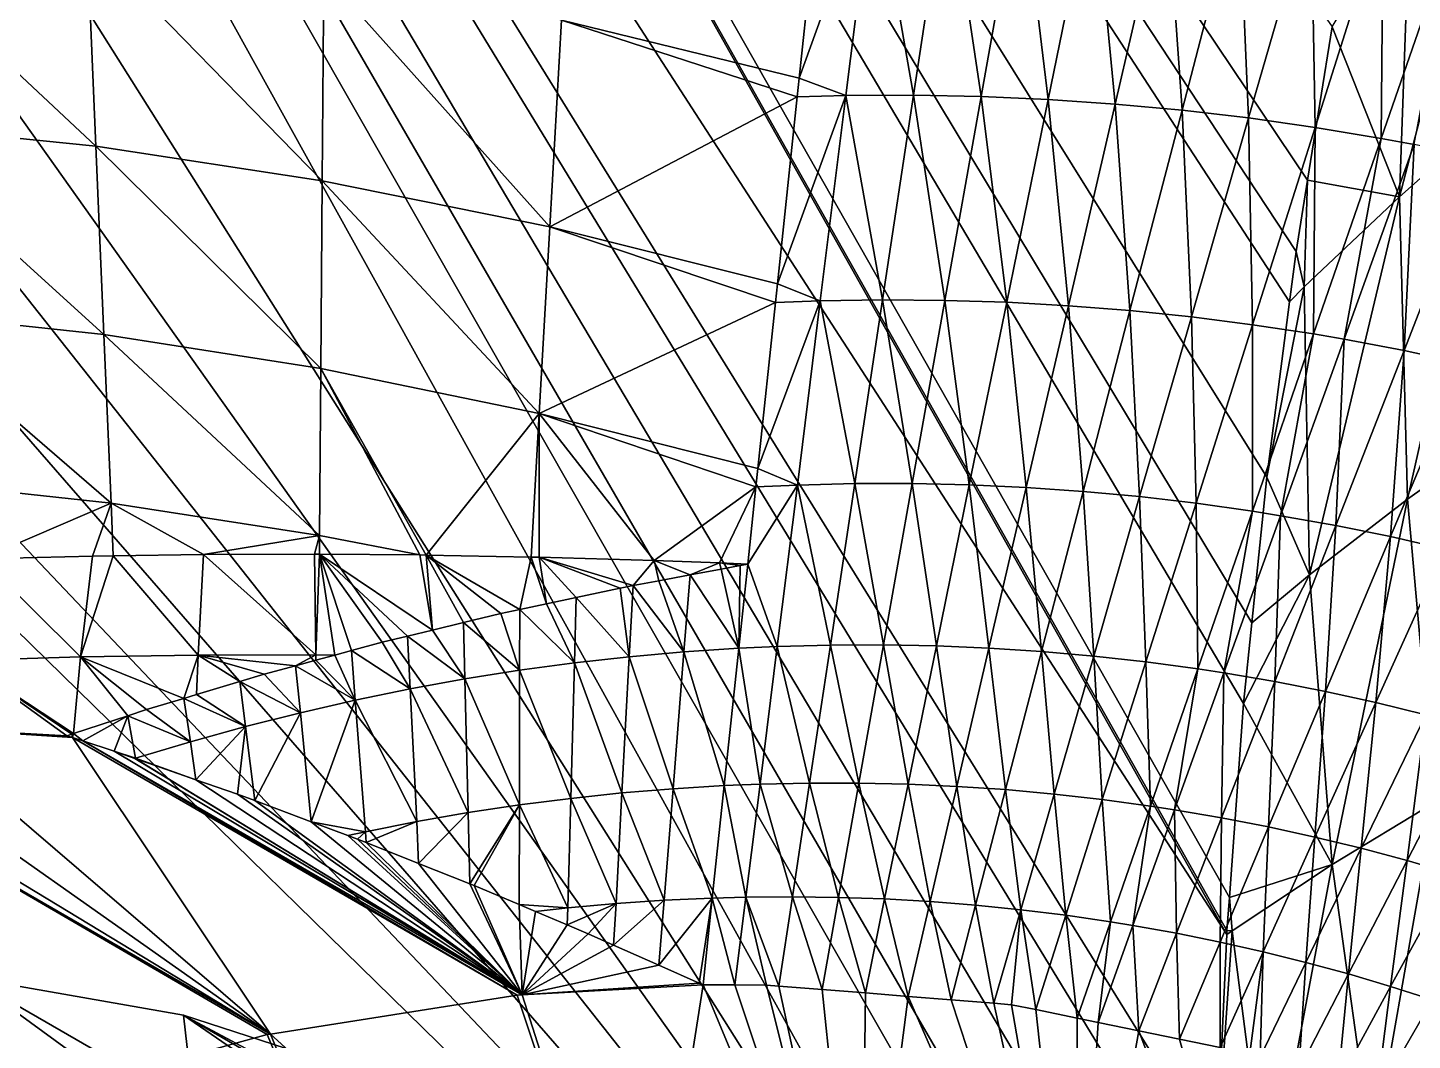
# Model space of a CAD drawing. Header units: metres. Extents: x -44.6 to 35.4, y -44.1 to 26.9.
# Drawn here: x 6.954 to 10.528, y -31.624 to -29.011 of the extents above; entities that cross this region are included whole.
import ezdxf

# ---------------------------------------------------------------- set-up
doc = ezdxf.new("R2010")
doc.units = ezdxf.units.M

msp = doc.modelspace()

# ---------------------------------------------------------------- linework, layer by layer
for points in [[(1.288379, -17.817396, 91.214554), (2.16276, -17.354435, 91.214554), (10.049368, -31.351114, 91.214554)], [(2.16276, -17.354435, 91.214554), (10.092934, -30.754549, 91.214554), (10.056108, -31.255354, 91.214554)], [(10.056108, -31.255354, 91.214554), (10.049854, -31.34041, 91.214554), (2.16276, -17.354435, 91.214554)], [(2.16276, -17.354435, 91.214554), (10.15245, -30.170649, 91.214554), (10.114154, -30.546362, 91.214554)], [(10.114154, -30.546362, 91.214554), (10.092934, -30.754549, 91.214554), (2.16276, -17.354435, 91.214554)], [(2.16276, -17.354435, 91.214554), (10.228503, -29.588749, 91.214554), (10.211589, -29.718166, 91.214554)], [(10.211589, -29.718166, 91.214554), (10.15245, -30.170649, 91.214554), (2.16276, -17.354435, 91.214554)], [(2.16276, -17.354435, 91.214554), (10.321231, -29.008917, 91.214554), (10.257986, -29.404394, 91.214554)], [(10.257986, -29.404394, 91.214554), (10.228503, -29.588749, 91.214554), (2.16276, -17.354435, 91.214554)], [(10.049854, -31.34041, 91.214554), (10.049368, -31.351114, 91.214554), (2.16276, -17.354435, 91.214554)], [(10.037395, -33.610336, 91.214554), (0.338596, -18.232346, 91.214554), (1.288379, -17.817396, 91.214554)], [(1.288379, -17.817396, 91.214554), (10.016404, -32.884335, 91.214554), (10.016409, -32.884769, 91.214554)], [(1.288379, -17.817396, 91.214554), (10.012745, -32.517967, 91.214554), (10.016404, -32.884335, 91.214554)], [(10.016409, -32.884769, 91.214554), (10.018656, -33.109734, 91.214554), (1.288379, -17.817396, 91.214554)], [(1.288379, -17.817396, 91.214554), (10.023139, -31.928211, 91.214554), (10.019559, -32.131329, 91.214554)], [(10.019559, -32.131329, 91.214554), (10.012745, -32.517967, 91.214554), (1.288379, -17.817396, 91.214554)], [(10.049368, -31.351114, 91.214554), (10.023139, -31.928211, 91.214554), (1.288379, -17.817396, 91.214554)], [(10.018656, -33.109734, 91.214554), (10.037395, -33.610336, 91.214554), (1.288379, -17.817396, 91.214554)], [(10.037395, -33.610336, 91.214554), (-0.640222, -18.573206, 91.214554), (0.338596, -18.232346, 91.214554)], [(-1.642307, -18.837969, 91.214554), (-0.640222, -18.573206, 91.214554), (10.037395, -33.610336, 91.214554)], [(10.037395, -33.610336, 91.214554), (-2.66175, -19.025072, 91.214554), (-1.642307, -18.837969, 91.214554)], [(10.037395, -33.610336, 91.214554), (-3.692543, -19.133413, 91.214554), (-2.66175, -19.025072, 91.214554)], [(-4.72861, -19.162354, 91.214554), (-3.692543, -19.133413, 91.214554), (10.037395, -33.610336, 91.214554)], [(-4.72861, -19.162354, 91.214554), (10.037395, -33.610336, 91.214554), (-17.179567, -30.617912, 91.214554)], [(10.495417, -29.447487, 92.307213), (10.523123, -28.672945, 91.921242), (10.764575, -28.415264, 92.941063)], [(10.764575, -28.415264, 92.941063), (10.742286, -29.227741, 93.314644), (10.495417, -29.447487, 92.307213)], [(8.332487, -28.991686, 98.363495), (8.945915, -29.141071, 98.474327), (9.002564, -28.606865, 97.925629)], [(9.139046, -28.605206, 97.909416), (9.002564, -28.606865, 97.925629), (8.945915, -29.141071, 98.474327)], [(8.945915, -29.141071, 98.474327), (9.066479, -29.186335, 98.504608), (9.139046, -28.605206, 97.909416)], [(9.139046, -28.605206, 97.909416), (9.066479, -29.186335, 98.504608), (9.241087, -29.185423, 98.477325)], [(9.241087, -29.185423, 98.477325), (9.328605, -28.606873, 97.886803), (9.139046, -28.605206, 97.909416)], [(9.328605, -28.606873, 97.886803), (9.241087, -29.185423, 98.477325), (9.415111, -29.188713, 98.449997)], [(9.415111, -29.188713, 98.449997), (9.517506, -28.613157, 97.864159), (9.328605, -28.606873, 97.886803)], [(9.517506, -28.613157, 97.864159), (9.415111, -29.188713, 98.449997), (9.588572, -29.196192, 98.422607)], [(9.588572, -29.196192, 98.422607), (9.705766, -28.624048, 97.841469), (9.517506, -28.613157, 97.864159)], [(9.705766, -28.624048, 97.841469), (9.588572, -29.196192, 98.422607), (9.761493, -29.207859, 98.395149)], [(9.761493, -29.207859, 98.395149), (9.8934, -28.639542, 97.818726), (9.705766, -28.624048, 97.841469)], [(9.8934, -28.639542, 97.818726), (9.761493, -29.207859, 98.395149), (9.933893, -29.223719, 98.367622)], [(9.933893, -29.223719, 98.367622), (10.080425, -28.659645, 97.795929), (9.8934, -28.639542, 97.818726)], [(10.080425, -28.659645, 97.795929), (9.933893, -29.223719, 98.367622), (10.105794, -29.243784, 98.340012)], [(10.105794, -29.243784, 98.340012), (10.266853, -28.68437, 97.773064), (10.080425, -28.659645, 97.795929)], [(10.266853, -28.68437, 97.773064), (10.105794, -29.243784, 98.340012), (10.277214, -29.268076, 98.312294)], [(10.277214, -29.268076, 98.312294), (10.452698, -28.713741, 97.75013), (10.266853, -28.68437, 97.773064)], [(10.523123, -28.672945, 91.921242), (10.495417, -29.447487, 92.307213), (10.321231, -29.008917, 91.214554)], [(6.502558, -28.728416, 98.063393), (6.551664, -29.258171, 98.625298), (7.130639, -29.316753, 98.738083)], [(7.130639, -29.316753, 98.738083), (7.108179, -28.784082, 98.158714), (6.502558, -28.728416, 98.063393)], [(10.452698, -28.713741, 97.75013), (10.277214, -29.268076, 98.312294), (10.448201, -29.296629, 98.284477)], [(10.448201, -29.296629, 98.284477), (10.638001, -28.747797, 97.727097), (10.452698, -28.713741, 97.75013)], [(10.638001, -28.747797, 97.727097), (10.448201, -29.296629, 98.284477), (10.533474, -29.312504, 98.270523)], [(7.108179, -28.784082, 98.158714), (7.130639, -29.316753, 98.738083), (7.714843, -29.405756, 98.856415)], [(7.714843, -29.405756, 98.856415), (7.718917, -28.871881, 98.258804), (7.108179, -28.784082, 98.158714)], [(7.718917, -28.871881, 98.258804), (7.714843, -29.405756, 98.856415), (8.302103, -29.52504, 98.98008)], [(8.302103, -29.52504, 98.98008), (8.332487, -28.991686, 98.363495), (7.718917, -28.871881, 98.258804)], [(8.94077, -29.18959, 98.524162), (8.332487, -28.991686, 98.363495), (8.302103, -29.52504, 98.98008)], [(8.94077, -29.18959, 98.524162), (8.945915, -29.141071, 98.474327), (8.332487, -28.991686, 98.363495)], [(10.257986, -29.404394, 91.214554), (10.321231, -29.008917, 91.214554), (10.495417, -29.447487, 92.307213)], [(8.945915, -29.141071, 98.474327), (8.94077, -29.18959, 98.524162), (9.066479, -29.186335, 98.504608)], [(8.302103, -29.52504, 98.98008), (8.889631, -29.671839, 99.110527), (8.94077, -29.18959, 98.524162)], [(9.066479, -29.186335, 98.504608), (8.94077, -29.18959, 98.524162), (8.889631, -29.671839, 99.110527)], [(8.889631, -29.671839, 99.110527), (9.000318, -29.716167, 99.146584), (9.066479, -29.186335, 98.504608)], [(9.066479, -29.186335, 98.504608), (9.000318, -29.716167, 99.146584), (9.161208, -29.713476, 99.11441)], [(9.161208, -29.713476, 99.11441), (9.241087, -29.185423, 98.477325), (9.066479, -29.186335, 98.504608)], [(9.241087, -29.185423, 98.477325), (9.161208, -29.713476, 99.11441), (9.321551, -29.714602, 99.082169)], [(9.321551, -29.714602, 99.082169), (9.415111, -29.188713, 98.449997), (9.241087, -29.185423, 98.477325)], [(9.415111, -29.188713, 98.449997), (9.321551, -29.714602, 99.082169), (9.481376, -29.719528, 99.04985)], [(9.481376, -29.719528, 99.04985), (9.588572, -29.196192, 98.422607), (9.415111, -29.188713, 98.449997)], [(9.588572, -29.196192, 98.422607), (9.481376, -29.719528, 99.04985), (9.640708, -29.728252, 99.017448)], [(9.640708, -29.728252, 99.017448), (9.761493, -29.207859, 98.395149), (9.588572, -29.196192, 98.422607)], [(9.761493, -29.207859, 98.395149), (9.640708, -29.728252, 99.017448), (9.799575, -29.740778, 98.984955)], [(9.799575, -29.740778, 98.984955), (9.933893, -29.223719, 98.367622), (9.761493, -29.207859, 98.395149)], [(9.933893, -29.223719, 98.367622), (9.799575, -29.740778, 98.984955), (9.958002, -29.757116, 98.952347)], [(9.958002, -29.757116, 98.952347), (10.105794, -29.243784, 98.340012), (9.933893, -29.223719, 98.367622)], [(10.516157, -30.227596, 92.682243), (10.495417, -29.447487, 92.307213), (10.742286, -29.227741, 93.314644)], [(10.742286, -29.227741, 93.314644), (10.771891, -30.045107, 93.676872), (10.516157, -30.227596, 92.682243)], [(6.551664, -29.258171, 98.625298), (6.596612, -29.743074, 99.226662), (7.151108, -29.802233, 99.357605)], [(7.151108, -29.802233, 99.357605), (7.130639, -29.316753, 98.738083), (6.551664, -29.258171, 98.625298)], [(10.105794, -29.243784, 98.340012), (9.958002, -29.757116, 98.952347), (10.116015, -29.777285, 98.919617)], [(10.116015, -29.777285, 98.919617), (10.277214, -29.268076, 98.312294), (10.105794, -29.243784, 98.340012)], [(10.277214, -29.268076, 98.312294), (10.116015, -29.777285, 98.919617), (10.273667, -29.801315, 98.886749)], [(10.273667, -29.801315, 98.886749), (10.448201, -29.296629, 98.284477), (10.277214, -29.268076, 98.312294)], [(10.448201, -29.296629, 98.284477), (10.273667, -29.801315, 98.886749), (10.352305, -29.814779, 98.87027)], [(10.352305, -29.814779, 98.87027), (10.533474, -29.312504, 98.270523), (10.448201, -29.296629, 98.284477)], [(7.130639, -29.316753, 98.738083), (7.151108, -29.802233, 99.357605), (7.711147, -29.890066, 99.494858)], [(7.711147, -29.890066, 99.494858), (7.714843, -29.405756, 98.856415), (7.130639, -29.316753, 98.738083)], [(10.533474, -29.312504, 98.270523), (10.352305, -29.814779, 98.87027), (10.506963, -29.84417, 98.837685)], [(10.506963, -29.84417, 98.837685), (10.701138, -29.346937, 98.242958), (10.533474, -29.312504, 98.270523)], [(10.701138, -29.346937, 98.242958), (10.506963, -29.84417, 98.837685), (10.660518, -29.877224, 98.805107)], [(7.714843, -29.405756, 98.856415), (7.711147, -29.890066, 99.494858), (8.274679, -30.006437, 99.638161)], [(8.274679, -30.006437, 99.638161), (8.302103, -29.52504, 98.98008), (7.714843, -29.405756, 98.856415)], [(10.228503, -29.588749, 91.214554), (10.257986, -29.404394, 91.214554), (10.249539, -29.679539, 91.360962)], [(10.495417, -29.447487, 92.307213), (10.249539, -29.679539, 91.360962), (10.257986, -29.404394, 91.214554)], [(10.263051, -30.422955, 91.748001), (10.249539, -29.679539, 91.360962), (10.495417, -29.447487, 92.307213)], [(10.495417, -29.447487, 92.307213), (10.516157, -30.227596, 92.682243), (10.263051, -30.422955, 91.748001)], [(8.884475, -29.720461, 99.169647), (8.302103, -29.52504, 98.98008), (8.274679, -30.006437, 99.638161)], [(8.884475, -29.720461, 99.169647), (8.889631, -29.671839, 99.110527), (8.302103, -29.52504, 98.98008)], [(10.249539, -29.679539, 91.360962), (10.211589, -29.718166, 91.214554), (10.228503, -29.588749, 91.214554)], [(8.889631, -29.671839, 99.110527), (8.884475, -29.720461, 99.169647), (9.000318, -29.716167, 99.146584)], [(10.249539, -29.679539, 91.360962), (10.263051, -30.422955, 91.748001), (10.15245, -30.170649, 91.214554)], [(10.15245, -30.170649, 91.214554), (10.211589, -29.718166, 91.214554), (10.249539, -29.679539, 91.360962)], [(8.274679, -30.006437, 99.638161), (8.83911, -30.148258, 99.788803), (8.884475, -29.720461, 99.169647)], [(9.000318, -29.716167, 99.146584), (8.884475, -29.720461, 99.169647), (8.83911, -30.148258, 99.788803)], [(8.83911, -30.148258, 99.788803), (8.941023, -30.191006, 99.830872), (9.000318, -29.716167, 99.146584)], [(9.000318, -29.716167, 99.146584), (8.941023, -30.191006, 99.830872), (9.08952, -30.187384, 99.793655)], [(9.08952, -30.187384, 99.793655), (9.161208, -29.713476, 99.11441), (9.000318, -29.716167, 99.146584)], [(9.161208, -29.713476, 99.11441), (9.08952, -30.187384, 99.793655), (9.237469, -30.187222, 99.756348)], [(9.237469, -30.187222, 99.756348), (9.321551, -29.714602, 99.082169), (9.161208, -29.713476, 99.11441)], [(9.321551, -29.714602, 99.082169), (9.237469, -30.187222, 99.756348), (9.384905, -30.190504, 99.718948)], [(9.384905, -30.190504, 99.718948), (9.481376, -29.719528, 99.04985), (9.321551, -29.714602, 99.082169)], [(9.481376, -29.719528, 99.04985), (9.384905, -30.190504, 99.718948), (9.531859, -30.197222, 99.681435)], [(9.531859, -30.197222, 99.681435), (9.640708, -29.728252, 99.017448), (9.481376, -29.719528, 99.04985)], [(9.640708, -29.728252, 99.017448), (9.531859, -30.197222, 99.681435), (9.678365, -30.207376, 99.643799)], [(9.678365, -30.207376, 99.643799), (9.799575, -29.740778, 98.984955), (9.640708, -29.728252, 99.017448)], [(6.596612, -29.743074, 99.226662), (6.637134, -30.180225, 99.863876), (7.169461, -30.237509, 100.013428)], [(7.169461, -30.237509, 100.013428), (7.151108, -29.802233, 99.357605), (6.596612, -29.743074, 99.226662)], [(9.799575, -29.740778, 98.984955), (9.678365, -30.207376, 99.643799), (9.824453, -30.220976, 99.606033)], [(9.824453, -30.220976, 99.606033), (9.958002, -29.757116, 98.952347), (9.799575, -29.740778, 98.984955)], [(9.958002, -29.757116, 98.952347), (9.824453, -30.220976, 99.606033), (9.970157, -30.238037, 99.568115)], [(9.970157, -30.238037, 99.568115), (10.116015, -29.777285, 98.919617), (9.958002, -29.757116, 98.952347)], [(7.151108, -29.802233, 99.357605), (7.169461, -30.237509, 100.013428), (7.707853, -30.321703, 100.170029)], [(7.707853, -30.321703, 100.170029), (7.711147, -29.890066, 99.494858), (7.151108, -29.802233, 99.357605)], [(10.116015, -29.777285, 98.919617), (9.970157, -30.238037, 99.568115), (10.11553, -30.258587, 99.530022)], [(10.11553, -30.258587, 99.530022), (10.273667, -29.801315, 98.886749), (10.116015, -29.777285, 98.919617)], [(10.273667, -29.801315, 98.886749), (10.11553, -30.258587, 99.530022), (10.188049, -30.27017, 99.510918)], [(10.188049, -30.27017, 99.510918), (10.352305, -29.814779, 98.87027), (10.273667, -29.801315, 98.886749)], [(10.352305, -29.814779, 98.87027), (10.188049, -30.27017, 99.510918), (10.330684, -30.295578, 99.473145)], [(10.330684, -30.295578, 99.473145), (10.506963, -29.84417, 98.837685), (10.352305, -29.814779, 98.87027)], [(10.506963, -29.84417, 98.837685), (10.330684, -30.295578, 99.473145), (10.472325, -30.324297, 99.435356)], [(10.472325, -30.324297, 99.435356), (10.660518, -29.877224, 98.805107), (10.506963, -29.84417, 98.837685)], [(10.660518, -29.877224, 98.805107), (10.472325, -30.324297, 99.435356), (10.613008, -30.356329, 99.397537)], [(7.711147, -29.890066, 99.494858), (7.707853, -30.321703, 100.170029), (7.966657, -30.371586, 100.247231)], [(7.966657, -30.371586, 100.247231), (7.982757, -30.371716, 100.246902), (7.711147, -29.890066, 99.494858)], [(8.274679, -30.006437, 99.638161), (7.711147, -29.890066, 99.494858), (7.982757, -30.371716, 100.246902)], [(7.982757, -30.371716, 100.246902), (8.253591, -30.376791, 100.234131), (8.274679, -30.006437, 99.638161)], [(8.274679, -30.006437, 99.638161), (8.253591, -30.376791, 100.234131), (8.27477, -30.377188, 100.233139)], [(8.834074, -30.195747, 99.857536), (8.274679, -30.006437, 99.638161), (8.571805, -30.385843, 100.211113)], [(8.27477, -30.377188, 100.233139), (8.571805, -30.385843, 100.211113), (8.274679, -30.006437, 99.638161)], [(8.834074, -30.195747, 99.857536), (8.83911, -30.148258, 99.788803), (8.274679, -30.006437, 99.638161)], [(10.585275, -31.010679, 93.045097), (10.516157, -30.227596, 92.682243), (10.771891, -30.045107, 93.676872)], [(8.83911, -30.148258, 99.788803), (8.834074, -30.195747, 99.857536), (8.941023, -30.191006, 99.830872)], [(7.169461, -30.237509, 100.013428), (6.637134, -30.180225, 99.863876), (6.835361, -30.381651, 100.223442)], [(8.571805, -30.385843, 100.211113), (8.740298, -30.392096, 100.195091), (8.834074, -30.195747, 99.857536)], [(8.740298, -30.392096, 100.195091), (8.812936, -30.395082, 100.187408), (8.834074, -30.195747, 99.857536)], [(8.889009, -30.60754, 100.552689), (8.941023, -30.191006, 99.830872), (8.812936, -30.395082, 100.187408)], [(8.941023, -30.191006, 99.830872), (8.834074, -30.195747, 99.857536), (8.812936, -30.395082, 100.187408)], [(8.941023, -30.191006, 99.830872), (8.889009, -30.60754, 100.552689), (9.026518, -30.60387, 100.510353)], [(9.026518, -30.60387, 100.510353), (9.08952, -30.187384, 99.793655), (8.941023, -30.191006, 99.830872)], [(9.08952, -30.187384, 99.793655), (9.026518, -30.60387, 100.510353), (9.16344, -30.603336, 100.467911)], [(9.16344, -30.603336, 100.467911), (9.237469, -30.187222, 99.756348), (9.08952, -30.187384, 99.793655)], [(9.237469, -30.187222, 99.756348), (9.16344, -30.603336, 100.467911), (9.299813, -30.605921, 100.425339)], [(9.299813, -30.605921, 100.425339), (9.384905, -30.190504, 99.718948), (9.237469, -30.187222, 99.756348)], [(9.384905, -30.190504, 99.718948), (9.299813, -30.605921, 100.425339), (9.435678, -30.61161, 100.382637)], [(9.435678, -30.61161, 100.382637), (9.531859, -30.197222, 99.681435), (9.384905, -30.190504, 99.718948)], [(9.531859, -30.197222, 99.681435), (9.435678, -30.61161, 100.382637), (9.571071, -30.620403, 100.339783)], [(9.571071, -30.620403, 100.339783), (9.678365, -30.207376, 99.643799), (9.531859, -30.197222, 99.681435)], [(10.263051, -30.422955, 91.748001), (10.114154, -30.546362, 91.214554), (10.15245, -30.170649, 91.214554)], [(9.678365, -30.207376, 99.643799), (9.571071, -30.620403, 100.339783), (9.70603, -30.632303, 100.296753)], [(9.70603, -30.632303, 100.296753), (9.824453, -30.220976, 99.606033), (9.678365, -30.207376, 99.643799)], [(9.824453, -30.220976, 99.606033), (9.70603, -30.632303, 100.296753), (9.840591, -30.647322, 100.253548)], [(9.840591, -30.647322, 100.253548), (9.970157, -30.238037, 99.568115), (9.824453, -30.220976, 99.606033)], [(10.321756, -31.170177, 92.123314), (10.263051, -30.422955, 91.748001), (10.516157, -30.227596, 92.682243)], [(10.516157, -30.227596, 92.682243), (10.585275, -31.010679, 93.045097), (10.321756, -31.170177, 92.123314)], [(6.835361, -30.381651, 100.223442), (7.122025, -30.374243, 100.240982), (7.169461, -30.237509, 100.013428)], [(7.122025, -30.374243, 100.240982), (7.175179, -30.373491, 100.24279), (7.169461, -30.237509, 100.013428)], [(7.707853, -30.321703, 100.170029), (7.169461, -30.237509, 100.013428), (7.407848, -30.370201, 100.250717)], [(7.169461, -30.237509, 100.013428), (7.175179, -30.373491, 100.24279), (7.407848, -30.370201, 100.250717)], [(9.970157, -30.238037, 99.568115), (9.840591, -30.647322, 100.253548), (9.974815, -30.665482, 100.210129)], [(9.974815, -30.665482, 100.210129), (10.11553, -30.258587, 99.530022), (9.970157, -30.238037, 99.568115)], [(10.11553, -30.258587, 99.530022), (9.974815, -30.665482, 100.210129), (10.041762, -30.675741, 100.188347)], [(10.041762, -30.675741, 100.188347), (10.188049, -30.27017, 99.510918), (10.11553, -30.258587, 99.530022)], [(10.188049, -30.27017, 99.510918), (10.041762, -30.675741, 100.188347), (10.173425, -30.698277, 100.145271)], [(10.173425, -30.698277, 100.145271), (10.330684, -30.295578, 99.473145), (10.188049, -30.27017, 99.510918)], [(10.330684, -30.295578, 99.473145), (10.173425, -30.698277, 100.145271), (10.304159, -30.723797, 100.102165)], [(10.304159, -30.723797, 100.102165), (10.472325, -30.324297, 99.435356), (10.330684, -30.295578, 99.473145)], [(7.407848, -30.370201, 100.250717), (7.694273, -30.369383, 100.252708), (7.707853, -30.321703, 100.170029)], [(7.694273, -30.369383, 100.252708), (7.707489, -30.36949, 100.252441), (7.707853, -30.321703, 100.170029)], [(7.966657, -30.371586, 100.247231), (7.707853, -30.321703, 100.170029), (7.707489, -30.36949, 100.252441)], [(10.472325, -30.324297, 99.435356), (10.304159, -30.723797, 100.102165), (10.434006, -30.752296, 100.059013)], [(10.434006, -30.752296, 100.059013), (10.613008, -30.356329, 99.397537), (10.472325, -30.324297, 99.435356)], [(7.090752, -30.634777, 100.620911), (7.122025, -30.374243, 100.240982), (6.835361, -30.381651, 100.223442)], [(7.175179, -30.373491, 100.24279), (7.090752, -30.634777, 100.620911), (7.394377, -30.630001, 100.632767)], [(7.175179, -30.373491, 100.24279), (7.122025, -30.374243, 100.240982), (7.090752, -30.634777, 100.620911)], [(7.394377, -30.630001, 100.632767), (7.407848, -30.370201, 100.250717), (7.175179, -30.373491, 100.24279)], [(7.407848, -30.370201, 100.250717), (7.394377, -30.630001, 100.632767), (7.698568, -30.629034, 100.635193)], [(7.698568, -30.629034, 100.635193), (7.694273, -30.369383, 100.252708), (7.407848, -30.370201, 100.250717)], [(7.707489, -30.36949, 100.252441), (7.694273, -30.369383, 100.252708), (7.698568, -30.629034, 100.635193)], [(7.707489, -30.36949, 100.252441), (7.698568, -30.629034, 100.635193), (7.747035, -30.629963, 100.63282)], [(7.707489, -30.36949, 100.252441), (7.934668, -30.58111, 100.564644), (7.999043, -30.565567, 100.539619)], [(7.707489, -30.36949, 100.252441), (7.790318, -30.618261, 100.617676), (7.869767, -30.596781, 100.589882)], [(7.869767, -30.596781, 100.589882), (7.934668, -30.58111, 100.564644), (7.707489, -30.36949, 100.252441)], [(7.747035, -30.629963, 100.63282), (7.790318, -30.618261, 100.617676), (7.707489, -30.36949, 100.252441)], [(7.999043, -30.565567, 100.539619), (7.966657, -30.371586, 100.247231), (7.707489, -30.36949, 100.252441)], [(7.999043, -30.565567, 100.539619), (7.982757, -30.371716, 100.246902), (7.966657, -30.371586, 100.247231)], [(7.982757, -30.371716, 100.246902), (8.175976, -30.522846, 100.470825), (8.224488, -30.512455, 100.45015)], [(7.982757, -30.371716, 100.246902), (8.079453, -30.546152, 100.508354), (8.175976, -30.522846, 100.470825)], [(7.982757, -30.371716, 100.246902), (7.999043, -30.565567, 100.539619), (8.079453, -30.546152, 100.508354)], [(8.224488, -30.512455, 100.45015), (8.253591, -30.376791, 100.234131), (7.982757, -30.371716, 100.246902)], [(8.253591, -30.376791, 100.234131), (8.224488, -30.512455, 100.45015), (8.293566, -30.497662, 100.420723)], [(8.293566, -30.497662, 100.420723), (8.27477, -30.377188, 100.233139), (8.253591, -30.376791, 100.234131)], [(8.571805, -30.385843, 100.211113), (8.27477, -30.377188, 100.233139), (8.516798, -30.450695, 100.324432)], [(8.27477, -30.377188, 100.233139), (8.370448, -30.481195, 100.387962), (8.483744, -30.45693, 100.339691)], [(8.27477, -30.377188, 100.233139), (8.293566, -30.497662, 100.420723), (8.370448, -30.481195, 100.387962)], [(8.483744, -30.45693, 100.339691), (8.516798, -30.450695, 100.324432), (8.27477, -30.377188, 100.233139)], [(10.613008, -30.356329, 99.397537), (10.434006, -30.752296, 100.059013), (10.563003, -30.783781, 100.015793)], [(6.835361, -30.381651, 100.223442), (6.786517, -30.643513, 100.599533), (7.090752, -30.634777, 100.620911)], [(8.516798, -30.450695, 100.324432), (8.583571, -30.438099, 100.293617), (8.571805, -30.385843, 100.211113)], [(8.740298, -30.392096, 100.195091), (8.571805, -30.385843, 100.211113), (8.664661, -30.422802, 100.256195)], [(8.571805, -30.385843, 100.211113), (8.583571, -30.438099, 100.293617), (8.664661, -30.422802, 100.256195)], [(8.664661, -30.422802, 100.256195), (8.74428, -30.407782, 100.219452), (8.740298, -30.392096, 100.195091)], [(8.789921, -30.61212, 100.583015), (8.74428, -30.407782, 100.219452), (8.664661, -30.422802, 100.256195)], [(8.740298, -30.392096, 100.195091), (8.74428, -30.407782, 100.219452), (8.793259, -30.398542, 100.196846)], [(8.793259, -30.398542, 100.196846), (8.812936, -30.395082, 100.187408), (8.740298, -30.392096, 100.195091)], [(8.789921, -30.61212, 100.583015), (8.793259, -30.398542, 100.196846), (8.74428, -30.407782, 100.219452)], [(8.789921, -30.61212, 100.583015), (8.812936, -30.395082, 100.187408), (8.793259, -30.398542, 100.196846)], [(8.812936, -30.395082, 100.187408), (8.789921, -30.61212, 100.583015), (8.889009, -30.60754, 100.552689)], [(8.648335, -30.621468, 100.626083), (8.583571, -30.438099, 100.293617), (8.516798, -30.450695, 100.324432)], [(8.648335, -30.621468, 100.626083), (8.664661, -30.422802, 100.256195), (8.583571, -30.438099, 100.293617)], [(8.664661, -30.422802, 100.256195), (8.648335, -30.621468, 100.626083), (8.789921, -30.61212, 100.583015)], [(10.263051, -30.422955, 91.748001), (10.321756, -31.170177, 92.123314), (10.092934, -30.754549, 91.214554)], [(10.092934, -30.754549, 91.214554), (10.114154, -30.546362, 91.214554), (10.263051, -30.422955, 91.748001)], [(8.365499, -30.649975, 100.711197), (8.370448, -30.481195, 100.387962), (8.293566, -30.497662, 100.420723)], [(8.370448, -30.481195, 100.387962), (8.365499, -30.649975, 100.711197), (8.506882, -30.634089, 100.668808)], [(8.506882, -30.634089, 100.668808), (8.483744, -30.45693, 100.339691), (8.370448, -30.481195, 100.387962)], [(8.506882, -30.634089, 100.668808), (8.516798, -30.450695, 100.324432), (8.483744, -30.45693, 100.339691)], [(8.516798, -30.450695, 100.324432), (8.506882, -30.634089, 100.668808), (8.648335, -30.621468, 100.626083)], [(8.224149, -30.669125, 100.753265), (8.224488, -30.512455, 100.45015), (8.175976, -30.522846, 100.470825)], [(8.224488, -30.512455, 100.45015), (8.224149, -30.669125, 100.753265), (8.365499, -30.649975, 100.711197)], [(8.365499, -30.649975, 100.711197), (8.293566, -30.497662, 100.420723), (8.224488, -30.512455, 100.45015)], [(8.082792, -30.691542, 100.795029), (8.079453, -30.546152, 100.508354), (7.999043, -30.565567, 100.539619)], [(8.224149, -30.669125, 100.753265), (8.175976, -30.522846, 100.470825), (8.079453, -30.546152, 100.508354)], [(8.079453, -30.546152, 100.508354), (8.082792, -30.691542, 100.795029), (8.224149, -30.669125, 100.753265)], [(7.941395, -30.717239, 100.836479), (7.934668, -30.58111, 100.564644), (7.869767, -30.596781, 100.589882)], [(8.082792, -30.691542, 100.795029), (7.999043, -30.565567, 100.539619), (7.934668, -30.58111, 100.564644)], [(7.934668, -30.58111, 100.564644), (7.941395, -30.717239, 100.836479), (8.082792, -30.691542, 100.795029)], [(-17.179567, -30.617912, 91.214554), (10.037395, -33.610336, 91.214554), (-4.038686, -35.973984, 91.214554)], [(7.799922, -30.746237, 100.877632), (7.790318, -30.618261, 100.617676), (7.747035, -30.629963, 100.63282)], [(7.941395, -30.717239, 100.836479), (7.869767, -30.596781, 100.589882), (7.790318, -30.618261, 100.617676)], [(7.790318, -30.618261, 100.617676), (7.799922, -30.746237, 100.877632), (7.941395, -30.717239, 100.836479)], [(8.620301, -30.974625, 101.389229), (8.648335, -30.621468, 100.626083), (8.506882, -30.634089, 100.668808)], [(8.648335, -30.621468, 100.626083), (8.620301, -30.974625, 101.389229), (8.752325, -30.966654, 101.340988)], [(8.752325, -30.966654, 101.340988), (8.789921, -30.61212, 100.583015), (8.648335, -30.621468, 100.626083)], [(8.789921, -30.61212, 100.583015), (8.752325, -30.966654, 101.340988), (8.844639, -30.962868, 101.307014)], [(8.844639, -30.962868, 101.307014), (8.889009, -30.60754, 100.552689), (8.789921, -30.61212, 100.583015)], [(8.889009, -30.60754, 100.552689), (8.844639, -30.962868, 101.307014), (8.972637, -30.960058, 101.259575)], [(8.972637, -30.960058, 101.259575), (9.026518, -30.60387, 100.510353), (8.889009, -30.60754, 100.552689)], [(9.026518, -30.60387, 100.510353), (8.972637, -30.960058, 101.259575), (9.09997, -30.960096, 101.21199)], [(9.09997, -30.960096, 101.21199), (9.16344, -30.603336, 100.467911), (9.026518, -30.60387, 100.510353)], [(9.16344, -30.603336, 100.467911), (9.09997, -30.960096, 101.21199), (9.226681, -30.962959, 101.164246)], [(9.226681, -30.962959, 101.164246), (9.299813, -30.605921, 100.425339), (9.16344, -30.603336, 100.467911)], [(9.299813, -30.605921, 100.425339), (9.226681, -30.962959, 101.164246), (9.352813, -30.968632, 101.116341)], [(9.352813, -30.968632, 101.116341), (9.435678, -30.61161, 100.382637), (9.299813, -30.605921, 100.425339)], [(9.435678, -30.61161, 100.382637), (9.352813, -30.968632, 101.116341), (9.478409, -30.977106, 101.068245)], [(9.478409, -30.977106, 101.068245), (9.571071, -30.620403, 100.339783), (9.435678, -30.61161, 100.382637)], [(9.571071, -30.620403, 100.339783), (9.478409, -30.977106, 101.068245), (9.603513, -30.98838, 101.019951)], [(9.603513, -30.98838, 101.019951), (9.70603, -30.632303, 100.296753), (9.571071, -30.620403, 100.339783)], [(6.786517, -30.643513, 100.599533), (6.761011, -30.821585, 100.796143), (7.055475, -30.837826, 100.846809)], [(7.072471, -30.832268, 100.842155), (7.090752, -30.634777, 100.620911), (6.786517, -30.643513, 100.599533)], [(6.786517, -30.643513, 100.599533), (7.067965, -30.83374, 100.843384), (7.072471, -30.832268, 100.842155)], [(7.055475, -30.837826, 100.846809), (7.067965, -30.83374, 100.843384), (6.786517, -30.643513, 100.599533)], [(7.090752, -30.634777, 100.620911), (7.072471, -30.832268, 100.842155), (7.212915, -30.786327, 100.803688)], [(7.394377, -30.630001, 100.632767), (7.090752, -30.634777, 100.620911), (7.357613, -30.741535, 100.760651)], [(7.090752, -30.634777, 100.620911), (7.212915, -30.786327, 100.803688), (7.261448, -30.770451, 100.79039)], [(7.261448, -30.770451, 100.79039), (7.357613, -30.741535, 100.760651), (7.090752, -30.634777, 100.620911)], [(7.357613, -30.741535, 100.760651), (7.38976, -30.731869, 100.75071), (7.394377, -30.630001, 100.632767)], [(7.394377, -30.630001, 100.632767), (7.38976, -30.731869, 100.75071), (7.501852, -30.698164, 100.716042)], [(7.698568, -30.629034, 100.635193), (7.394377, -30.630001, 100.632767), (7.64608, -30.657257, 100.668144)], [(7.394377, -30.630001, 100.632767), (7.501852, -30.698164, 100.716042), (7.564968, -30.679186, 100.696518)], [(7.564968, -30.679186, 100.696518), (7.64608, -30.657257, 100.668144), (7.394377, -30.630001, 100.632767)], [(7.658341, -30.778561, 100.918472), (7.64608, -30.657257, 100.668144), (7.564968, -30.679186, 100.696518)], [(7.64608, -30.657257, 100.668144), (7.698284, -30.643143, 100.649879), (7.698568, -30.629034, 100.635193)], [(7.799922, -30.746237, 100.877632), (7.698284, -30.643143, 100.649879), (7.64608, -30.657257, 100.668144)], [(7.64608, -30.657257, 100.668144), (7.658341, -30.778561, 100.918472), (7.799922, -30.746237, 100.877632)], [(7.747035, -30.629963, 100.63282), (7.698568, -30.629034, 100.635193), (7.698284, -30.643143, 100.649879)], [(7.747035, -30.629963, 100.63282), (7.698284, -30.643143, 100.649879), (7.799922, -30.746237, 100.877632)], [(8.356128, -30.999554, 101.484512), (8.365499, -30.649975, 100.711197), (8.224149, -30.669125, 100.753265)], [(8.365499, -30.649975, 100.711197), (8.356128, -30.999554, 101.484512), (8.488256, -30.98559, 101.437065)], [(8.488256, -30.98559, 101.437065), (8.506882, -30.634089, 100.668808), (8.365499, -30.649975, 100.711197)], [(8.506882, -30.634089, 100.668808), (8.488256, -30.98559, 101.437065), (8.620301, -30.974625, 101.389229)], [(9.70603, -30.632303, 100.296753), (9.603513, -30.98838, 101.019951), (9.728167, -31.00246, 100.971428)], [(9.728167, -31.00246, 100.971428), (9.840591, -30.647322, 100.253548), (9.70603, -30.632303, 100.296753)], [(9.840591, -30.647322, 100.253548), (9.728167, -31.00246, 100.971428), (9.852433, -31.019363, 100.922653)], [(9.852433, -31.019363, 100.922653), (9.974815, -30.665482, 100.210129), (9.840591, -30.647322, 100.253548)], [(7.516622, -30.814243, 100.959015), (7.501852, -30.698164, 100.716042), (7.38976, -30.731869, 100.75071)], [(7.658341, -30.778561, 100.918472), (7.564968, -30.679186, 100.696518), (7.501852, -30.698164, 100.716042)], [(7.501852, -30.698164, 100.716042), (7.516622, -30.814243, 100.959015), (7.658341, -30.778561, 100.918472)], [(8.091455, -31.036501, 101.578293), (8.082792, -30.691542, 100.795029), (7.941395, -30.717239, 100.836479)], [(8.223874, -31.01652, 101.531586), (8.224149, -30.669125, 100.753265), (8.082792, -30.691542, 100.795029)], [(8.082792, -30.691542, 100.795029), (8.091455, -31.036501, 101.578293), (8.223874, -31.01652, 101.531586)], [(8.224149, -30.669125, 100.753265), (8.223874, -31.01652, 101.531586), (8.356128, -30.999554, 101.484512)], [(9.974815, -30.665482, 100.210129), (9.852433, -31.019363, 100.922653), (9.914389, -31.028873, 100.898186)], [(9.914389, -31.028873, 100.898186), (10.041762, -30.675741, 100.188347), (9.974815, -30.665482, 100.210129)], [(10.041762, -30.675741, 100.188347), (9.914389, -31.028873, 100.898186), (10.036191, -31.049698, 100.84977)], [(10.036191, -31.049698, 100.84977), (10.173425, -30.698277, 100.145271), (10.041762, -30.675741, 100.188347)], [(10.173425, -30.698277, 100.145271), (10.036191, -31.049698, 100.84977), (10.157084, -31.073193, 100.801308)], [(10.157084, -31.073193, 100.801308), (10.304159, -30.723797, 100.102165), (10.173425, -30.698277, 100.145271)], [(7.516622, -30.814243, 100.959015), (7.38976, -30.731869, 100.75071), (7.357613, -30.741535, 100.760651)], [(7.958835, -31.059519, 101.624649), (7.941395, -30.717239, 100.836479), (7.799922, -30.746237, 100.877632)], [(7.941395, -30.717239, 100.836479), (7.958835, -31.059519, 101.624649), (8.091455, -31.036501, 101.578293)], [(10.304159, -30.723797, 100.102165), (10.157084, -31.073193, 100.801308), (10.277113, -31.099356, 100.752785)], [(10.277113, -31.099356, 100.752785), (10.434006, -30.752296, 100.059013), (10.304159, -30.723797, 100.102165)], [(7.374735, -30.853325, 100.999252), (7.261448, -30.770451, 100.79039), (7.212915, -30.786327, 100.803688)], [(7.374735, -30.853325, 100.999252), (7.357613, -30.741535, 100.760651), (7.261448, -30.770451, 100.79039)], [(7.357613, -30.741535, 100.760651), (7.374735, -30.853325, 100.999252), (7.516622, -30.814243, 100.959015)], [(7.799922, -30.746237, 100.877632), (7.658341, -30.778561, 100.918472), (7.68578, -31.059851, 101.571823)], [(7.68578, -31.059851, 101.571823), (7.825975, -31.085602, 101.670647), (7.799922, -30.746237, 100.877632)], [(7.799922, -30.746237, 100.877632), (7.825975, -31.085602, 101.670647), (7.958835, -31.059519, 101.624649)], [(10.056108, -31.255354, 91.214554), (10.092934, -30.754549, 91.214554), (10.321756, -31.170177, 92.123314)], [(10.434006, -30.752296, 100.059013), (10.277113, -31.099356, 100.752785), (10.396322, -31.128191, 100.704163)], [(10.396322, -31.128191, 100.704163), (10.563003, -30.783781, 100.015793), (10.434006, -30.752296, 100.059013)], [(7.096742, -30.851419, 100.891739), (7.212915, -30.786327, 100.803688), (7.072471, -30.832268, 100.842155)], [(7.096742, -30.851419, 100.891739), (7.177896, -30.878151, 100.980103), (7.212915, -30.786327, 100.803688)], [(7.232654, -30.895851, 101.039177), (7.212915, -30.786327, 100.803688), (7.177896, -30.878151, 100.980103)], [(7.212915, -30.786327, 100.803688), (7.232654, -30.895851, 101.039177), (7.374735, -30.853325, 100.999252)], [(7.658341, -30.778561, 100.918472), (7.516622, -30.814243, 100.959015), (7.540441, -31.005491, 101.395844)], [(7.540441, -31.005491, 101.395844), (7.68578, -31.059851, 101.571823), (7.658341, -30.778561, 100.918472)], [(10.563003, -30.783781, 100.015793), (10.396322, -31.128191, 100.704163), (10.514754, -31.159706, 100.655426)], [(10.514754, -31.159706, 100.655426), (10.691184, -30.818262, 99.972488), (10.563003, -30.783781, 100.015793)], [(6.260781, -30.808094, 100.700089), (6.197141, -30.809071, 100.685989), (7.581263, -31.607714, 103.454582)], [(6.93753, -31.784492, 103.725418), (7.572623, -31.609077, 103.458504), (6.197141, -30.809071, 100.685989)], [(7.572623, -31.609077, 103.458504), (7.581263, -31.607714, 103.454582), (6.197141, -30.809071, 100.685989)], [(6.450469, -30.811829, 100.737495), (6.260781, -30.808094, 100.700089), (7.581263, -31.607714, 103.454582)], [(7.581263, -31.607714, 103.454582), (6.658352, -30.815924, 100.778481), (6.450469, -30.811829, 100.737495)], [(7.069664, -30.842501, 100.862259), (6.658352, -30.815924, 100.778481), (7.581263, -31.607714, 103.454582)], [(6.761011, -30.821585, 100.796143), (6.658352, -30.815924, 100.778481), (7.069664, -30.842501, 100.862259)], [(7.069664, -30.842501, 100.862259), (7.055475, -30.837826, 100.846809), (6.761011, -30.821585, 100.796143)], [(7.069664, -30.842501, 100.862259), (7.067965, -30.83374, 100.843384), (7.055475, -30.837826, 100.846809)], [(7.072471, -30.832268, 100.842155), (7.067965, -30.83374, 100.843384), (7.069664, -30.842501, 100.862259)], [(7.069664, -30.842501, 100.862259), (7.096742, -30.851419, 100.891739), (7.072471, -30.832268, 100.842155)], [(7.581263, -31.607714, 103.454582), (8.217972, -31.507198, 103.165245), (7.069664, -30.842501, 100.862259)], [(7.096742, -30.851419, 100.891739), (7.069664, -30.842501, 100.862259), (8.217972, -31.507198, 103.165245)], [(7.516622, -30.814243, 100.959015), (7.374735, -30.853325, 100.999252), (7.388433, -30.951427, 101.219643)], [(7.388433, -30.951427, 101.219643), (7.495909, -30.988834, 101.341927), (7.516622, -30.814243, 100.959015)], [(7.495909, -30.988834, 101.341927), (7.540441, -31.005491, 101.395844), (7.516622, -30.814243, 100.959015)], [(10.691184, -30.818262, 99.972488), (10.514754, -31.159706, 100.655426), (10.632449, -31.193924, 100.606552)], [(8.217972, -31.507198, 103.165245), (8.230491, -31.506508, 103.15918), (7.096742, -30.851419, 100.891739)], [(7.177896, -30.878151, 100.980103), (7.096742, -30.851419, 100.891739), (8.230491, -31.506508, 103.15918)], [(8.230491, -31.506508, 103.15918), (7.230676, -30.896521, 101.040154), (7.177896, -30.878151, 100.980103)], [(7.177896, -30.878151, 100.980103), (7.230676, -30.896521, 101.040154), (7.232654, -30.895851, 101.039177)], [(7.388433, -30.951427, 101.219643), (7.374735, -30.853325, 100.999252), (7.232654, -30.895851, 101.039177)], [(7.231905, -30.896948, 101.04155), (7.232654, -30.895851, 101.039177), (7.230676, -30.896521, 101.040154)], [(7.231905, -30.896948, 101.04155), (7.230676, -30.896521, 101.040154), (8.230491, -31.506508, 103.15918)], [(7.232654, -30.895851, 101.039177), (7.231905, -30.896948, 101.04155), (7.388433, -30.951427, 101.219643)], [(8.230491, -31.506508, 103.15918), (7.388433, -30.951427, 101.219643), (7.231905, -30.896948, 101.04155)], [(7.495909, -30.988834, 101.341927), (7.388433, -30.951427, 101.219643), (8.230491, -31.506508, 103.15918)], [(8.473129, -31.271065, 102.2323), (8.488256, -30.98559, 101.437065), (8.356128, -30.999554, 101.484512)], [(8.488256, -30.98559, 101.437065), (8.473129, -31.271065, 102.2323), (8.597443, -31.262581, 102.179459)], [(8.597443, -31.262581, 102.179459), (8.620301, -30.974625, 101.389229), (8.488256, -30.98559, 101.437065)], [(8.620301, -30.974625, 101.389229), (8.597443, -31.262581, 102.179459), (8.72155, -31.256863, 102.126144)], [(8.72155, -31.256863, 102.126144), (8.752325, -30.966654, 101.340988), (8.620301, -30.974625, 101.389229)], [(8.752325, -30.966654, 101.340988), (8.72155, -31.256863, 102.126144), (8.808221, -31.254509, 102.088585)], [(8.808221, -31.254509, 102.088585), (8.844639, -30.962868, 101.307014), (8.752325, -30.966654, 101.340988)], [(8.844639, -30.962868, 101.307014), (8.808221, -31.254509, 102.088585), (8.92825, -31.253485, 102.036118)], [(8.92825, -31.253485, 102.036118), (8.972637, -30.960058, 101.259575), (8.844639, -30.962868, 101.307014)], [(8.972637, -30.960058, 101.259575), (8.92825, -31.253485, 102.036118), (9.047494, -31.255058, 101.983482)], [(9.047494, -31.255058, 101.983482), (9.09997, -30.960096, 101.21199), (8.972637, -30.960058, 101.259575)], [(9.09997, -30.960096, 101.21199), (9.047494, -31.255058, 101.983482), (9.166001, -31.259197, 101.930649)], [(9.166001, -31.259197, 101.930649), (9.226681, -30.962959, 101.164246), (9.09997, -30.960096, 101.21199)], [(9.226681, -30.962959, 101.164246), (9.166001, -31.259197, 101.930649), (9.283819, -31.265886, 101.877609)], [(9.283819, -31.265886, 101.877609), (9.352813, -30.968632, 101.116341), (9.226681, -30.962959, 101.164246)], [(9.352813, -30.968632, 101.116341), (9.283819, -31.265886, 101.877609), (9.400996, -31.275106, 101.824348)], [(9.400996, -31.275106, 101.824348), (9.478409, -30.977106, 101.068245), (9.352813, -30.968632, 101.116341)], [(9.478409, -30.977106, 101.068245), (9.400996, -31.275106, 101.824348), (9.517579, -31.286856, 101.770844)], [(9.517579, -31.286856, 101.770844), (9.603513, -30.98838, 101.019951), (9.478409, -30.977106, 101.068245)], [(8.230491, -31.506508, 103.15918), (7.540441, -31.005491, 101.395844), (7.495909, -30.988834, 101.341927)], [(7.68578, -31.059851, 101.571823), (7.540441, -31.005491, 101.395844), (8.230491, -31.506508, 103.15918)], [(8.223874, -31.01652, 101.531586), (8.091455, -31.036501, 101.578293), (8.095892, -31.220379, 102.090195)], [(8.095892, -31.220379, 102.090195), (8.106928, -31.224777, 102.104385), (8.223874, -31.01652, 101.531586)], [(8.106928, -31.224777, 102.104385), (8.222603, -31.273577, 102.262001), (8.223874, -31.01652, 101.531586)], [(8.223874, -31.01652, 101.531586), (8.222603, -31.273577, 102.262001), (8.348547, -31.282324, 102.284698)], [(8.348547, -31.282324, 102.284698), (8.356128, -30.999554, 101.484512), (8.223874, -31.01652, 101.531586)], [(8.356128, -30.999554, 101.484512), (8.348547, -31.282324, 102.284698), (8.473129, -31.271065, 102.2323)], [(9.603513, -30.98838, 101.019951), (9.517579, -31.286856, 101.770844), (9.633617, -31.301128, 101.717064)], [(9.633617, -31.301128, 101.717064), (9.728167, -31.00246, 100.971428), (9.603513, -30.98838, 101.019951)], [(9.728167, -31.00246, 100.971428), (9.633617, -31.301128, 101.717064), (9.749178, -31.31794, 101.662987)], [(9.749178, -31.31794, 101.662987), (9.852433, -31.019363, 100.922653), (9.728167, -31.00246, 100.971428)], [(9.852433, -31.019363, 100.922653), (9.749178, -31.31794, 101.662987), (9.80675, -31.327295, 101.635849)], [(9.80675, -31.327295, 101.635849), (9.914389, -31.028873, 100.898186), (9.852433, -31.019363, 100.922653)], [(10.425469, -31.918873, 92.485741), (10.321756, -31.170177, 92.123314), (10.585275, -31.010679, 93.045097)], [(10.585275, -31.010679, 93.045097), (10.702539, -31.794125, 93.394547), (10.425469, -31.918873, 92.485741)], [(8.091455, -31.036501, 101.578293), (7.958835, -31.059519, 101.624649), (7.963001, -31.167408, 101.919319)], [(7.963001, -31.167408, 101.919319), (8.095892, -31.220379, 102.090195), (8.091455, -31.036501, 101.578293)], [(9.914389, -31.028873, 100.898186), (9.80675, -31.327295, 101.635849), (9.919859, -31.347593, 101.582146)], [(9.919859, -31.347593, 101.582146), (10.036191, -31.049698, 100.84977), (9.914389, -31.028873, 100.898186)], [(10.036191, -31.049698, 100.84977), (9.919859, -31.347593, 101.582146), (10.032028, -31.370275, 101.528366)], [(10.032028, -31.370275, 101.528366), (10.157084, -31.073193, 100.801308), (10.036191, -31.049698, 100.84977)], [(7.780461, -31.095263, 101.68647), (7.68578, -31.059851, 101.571823), (8.230491, -31.506508, 103.15918)], [(7.68578, -31.059851, 101.571823), (7.780461, -31.095263, 101.68647), (7.825975, -31.085602, 101.670647)], [(7.825975, -31.085602, 101.670647), (7.780461, -31.095263, 101.68647), (7.805443, -31.104607, 101.716713)], [(7.805443, -31.104607, 101.716713), (7.827739, -31.113493, 101.745384), (7.825975, -31.085602, 101.670647)], [(7.958835, -31.059519, 101.624649), (7.825975, -31.085602, 101.670647), (7.827739, -31.113493, 101.745384)], [(7.827739, -31.113493, 101.745384), (7.963001, -31.167408, 101.919319), (7.958835, -31.059519, 101.624649)], [(10.157084, -31.073193, 100.801308), (10.032028, -31.370275, 101.528366), (10.143312, -31.395334, 101.474495)], [(10.143312, -31.395334, 101.474495), (10.277113, -31.099356, 100.752785), (10.157084, -31.073193, 100.801308)], [(7.805443, -31.104607, 101.716713), (7.780461, -31.095263, 101.68647), (8.230491, -31.506508, 103.15918)], [(8.230491, -31.506508, 103.15918), (7.827739, -31.113493, 101.745384), (7.805443, -31.104607, 101.716713)], [(8.230491, -31.506508, 103.15918), (7.963001, -31.167408, 101.919319), (7.827739, -31.113493, 101.745384)], [(10.277113, -31.099356, 100.752785), (10.143312, -31.395334, 101.474495), (10.253757, -31.422771, 101.420502)], [(10.253757, -31.422771, 101.420502), (10.396322, -31.128191, 100.704163), (10.277113, -31.099356, 100.752785)], [(10.396322, -31.128191, 100.704163), (10.253757, -31.422771, 101.420502), (10.363416, -31.452593, 101.366364)], [(10.363416, -31.452593, 101.366364), (10.514754, -31.159706, 100.655426), (10.396322, -31.128191, 100.704163)], [(10.514754, -31.159706, 100.655426), (10.363416, -31.452593, 101.366364), (10.472333, -31.484816, 101.312042)], [(10.472333, -31.484816, 101.312042), (10.632449, -31.193924, 100.606552), (10.514754, -31.159706, 100.655426)], [(8.230491, -31.506508, 103.15918), (8.095892, -31.220379, 102.090195), (7.963001, -31.167408, 101.919319)], [(10.321756, -31.170177, 92.123314), (10.063278, -31.341375, 91.260323), (10.056108, -31.255354, 91.214554)], [(10.155416, -32.05566, 91.634933), (10.063278, -31.341375, 91.260323), (10.321756, -31.170177, 92.123314)], [(10.321756, -31.170177, 92.123314), (10.425469, -31.918873, 92.485741), (10.155416, -32.05566, 91.634933)], [(10.632449, -31.193924, 100.606552), (10.472333, -31.484816, 101.312042), (10.580553, -31.519461, 101.25753)], [(8.106928, -31.224777, 102.104385), (8.095892, -31.220379, 102.090195), (8.230491, -31.506508, 103.15918)], [(8.230491, -31.506508, 103.15918), (8.222603, -31.273577, 102.262001), (8.106928, -31.224777, 102.104385)], [(8.473129, -31.271065, 102.2323), (8.348547, -31.282324, 102.284698), (8.346734, -31.325945, 102.431129)], [(8.346734, -31.325945, 102.431129), (8.400836, -31.348768, 102.504845), (8.473129, -31.271065, 102.2323)], [(8.400836, -31.348768, 102.504845), (8.466862, -31.378077, 102.599937), (8.473129, -31.271065, 102.2323)], [(8.597443, -31.262581, 102.179459), (8.473129, -31.271065, 102.2323), (8.466862, -31.378077, 102.599937)], [(8.466862, -31.378077, 102.599937), (8.583437, -31.429827, 102.76783), (8.597443, -31.262581, 102.179459)], [(8.72155, -31.256863, 102.126144), (8.597443, -31.262581, 102.179459), (8.583437, -31.429827, 102.76783)], [(8.583437, -31.429827, 102.76783), (8.687696, -31.476109, 102.917984), (8.72155, -31.256863, 102.126144)], [(8.687696, -31.476109, 102.917984), (8.697812, -31.480711, 102.932968), (8.72155, -31.256863, 102.126144)], [(8.72155, -31.256863, 102.126144), (8.697812, -31.480711, 102.932968), (8.779935, -31.481052, 102.891808)], [(8.779935, -31.481052, 102.891808), (8.808221, -31.254509, 102.088585), (8.72155, -31.256863, 102.126144)], [(8.808221, -31.254509, 102.088585), (8.779935, -31.481052, 102.891808), (8.861044, -31.48139, 102.851158)], [(8.893327, -31.483969, 102.834267), (8.92825, -31.253485, 102.036118), (8.808221, -31.254509, 102.088585)], [(8.808221, -31.254509, 102.088585), (8.861044, -31.48139, 102.851158), (8.893327, -31.483969, 102.834267)], [(8.92825, -31.253485, 102.036118), (8.893327, -31.483969, 102.834267), (9.005146, -31.492903, 102.77578)], [(9.005146, -31.492903, 102.77578), (9.047494, -31.255058, 101.983482), (8.92825, -31.253485, 102.036118)], [(9.047494, -31.255058, 101.983482), (9.005146, -31.492903, 102.77578), (9.116508, -31.501801, 102.717529)], [(9.116508, -31.501801, 102.717529), (9.166001, -31.259197, 101.930649), (9.047494, -31.255058, 101.983482)], [(9.166001, -31.259197, 101.930649), (9.116508, -31.501801, 102.717529), (9.227461, -31.510666, 102.659492)], [(9.227461, -31.510666, 102.659492), (9.283819, -31.265886, 101.877609), (9.166001, -31.259197, 101.930649)], [(9.283819, -31.265886, 101.877609), (9.227461, -31.510666, 102.659492), (9.338052, -31.519503, 102.601646)], [(9.338052, -31.519503, 102.601646), (9.400996, -31.275106, 101.824348), (9.283819, -31.265886, 101.877609)], [(10.049854, -31.34041, 91.214554), (10.056108, -31.255354, 91.214554), (10.063278, -31.341375, 91.260323)], [(8.265025, -31.291473, 102.319801), (8.222603, -31.273577, 102.262001), (8.230491, -31.506508, 103.15918)], [(8.222603, -31.273577, 102.262001), (8.265025, -31.291473, 102.319801), (8.348547, -31.282324, 102.284698)], [(8.230491, -31.506508, 103.15918), (8.346734, -31.325945, 102.431129), (8.265025, -31.291473, 102.319801)], [(8.346734, -31.325945, 102.431129), (8.348547, -31.282324, 102.284698), (8.265025, -31.291473, 102.319801)], [(9.400996, -31.275106, 101.824348), (9.338052, -31.519503, 102.601646), (9.44833, -31.528313, 102.543968)], [(9.44833, -31.528313, 102.543968), (9.517579, -31.286856, 101.770844), (9.400996, -31.275106, 101.824348)], [(9.517579, -31.286856, 101.770844), (9.44833, -31.528313, 102.543968), (9.494034, -31.531965, 102.520058)], [(9.517579, -31.286856, 101.770844), (9.494034, -31.531965, 102.520058), (9.55658, -31.544809, 102.485077)], [(9.55658, -31.544809, 102.485077), (9.633617, -31.301128, 101.717064), (9.517579, -31.286856, 101.770844)], [(9.633617, -31.301128, 101.717064), (9.55658, -31.544809, 102.485077), (9.663567, -31.56678, 102.425247)], [(9.663567, -31.56678, 102.425247), (9.749178, -31.31794, 101.662987), (9.633617, -31.301128, 101.717064)], [(8.400836, -31.348768, 102.504845), (8.346734, -31.325945, 102.431129), (8.230491, -31.506508, 103.15918)], [(9.749178, -31.31794, 101.662987), (9.663567, -31.56678, 102.425247), (9.717051, -31.577765, 102.395332)], [(9.717051, -31.577765, 102.395332), (9.80675, -31.327295, 101.635849), (9.749178, -31.31794, 101.662987)], [(9.80675, -31.327295, 101.635849), (9.717051, -31.577765, 102.395332), (9.822491, -31.599419, 102.336357)], [(9.822491, -31.599419, 102.336357), (9.919859, -31.347593, 101.582146), (9.80675, -31.327295, 101.635849)], [(10.023139, -31.928211, 91.214554), (10.049368, -31.351114, 91.214554), (10.063278, -31.341375, 91.260323)], [(10.063278, -31.341375, 91.260323), (10.155416, -32.05566, 91.634933), (10.023139, -31.928211, 91.214554)], [(10.063278, -31.341375, 91.260323), (10.049368, -31.351114, 91.214554), (10.049854, -31.34041, 91.214554)], [(8.230491, -31.506508, 103.15918), (8.466862, -31.378077, 102.599937), (8.400836, -31.348768, 102.504845)], [(8.583437, -31.429827, 102.76783), (8.466862, -31.378077, 102.599937), (8.230491, -31.506508, 103.15918)], [(9.919859, -31.347593, 101.582146), (9.822491, -31.599419, 102.336357), (9.927543, -31.620991, 102.277611)], [(9.927543, -31.620991, 102.277611), (10.032028, -31.370275, 101.528366), (9.919859, -31.347593, 101.582146)], [(10.032028, -31.370275, 101.528366), (9.927543, -31.620991, 102.277611), (10.032259, -31.642496, 102.21904)], [(10.032259, -31.642496, 102.21904), (10.143312, -31.395334, 101.474495), (10.032028, -31.370275, 101.528366)], [(10.143312, -31.395334, 101.474495), (10.032259, -31.642496, 102.21904), (10.109258, -31.65831, 102.17598)], [(10.143312, -31.395334, 101.474495), (10.109258, -31.65831, 102.17598), (10.135576, -31.667257, 102.160233)], [(10.135576, -31.667257, 102.160233), (10.253757, -31.422771, 101.420502), (10.143312, -31.395334, 101.474495)], [(5.655306, -31.496168, 98.445313), (6.232046, -31.441008, 98.172867), (8.830123, -32.941006, 103.369019)], [(8.350419, -40.308273, 94.553925), (6.232046, -31.441008, 98.172867), (5.655306, -31.496168, 98.445313)], [(8.830123, -32.941006, 103.369019), (6.232046, -31.441008, 98.172867), (6.801915, -31.462139, 97.881836)], [(8.350419, -40.308273, 94.553925), (6.801915, -31.462139, 97.881836), (6.232046, -31.441008, 98.172867)], [(8.687696, -31.476109, 102.917984), (8.583437, -31.429827, 102.76783), (8.230491, -31.506508, 103.15918)], [(10.253757, -31.422771, 101.420502), (10.135576, -31.667257, 102.160233), (10.235666, -31.701284, 102.100365)], [(10.235666, -31.701284, 102.100365), (10.363416, -31.452593, 101.366364), (10.253757, -31.422771, 101.420502)], [(9.399992, -32.962139, 103.077988), (6.801915, -31.462139, 97.881836), (7.356275, -31.559246, 97.576622)], [(6.801915, -31.462139, 97.881836), (9.399992, -32.962139, 103.077988), (8.830123, -32.941006, 103.369019)], [(7.356275, -31.559246, 97.576622), (6.801915, -31.462139, 97.881836), (8.350419, -40.308273, 94.553925)], [(8.230491, -31.506508, 103.15918), (8.697812, -31.480711, 102.932968), (8.687696, -31.476109, 102.917984)], [(8.697812, -31.480711, 102.932968), (8.230491, -31.506508, 103.15918), (8.541303, -32.478497, 103.64695)], [(8.541303, -32.478497, 103.64695), (9.105227, -32.455864, 103.371521), (8.697812, -31.480711, 102.932968)], [(9.105227, -32.455864, 103.371521), (8.779935, -31.481052, 102.891808), (8.697812, -31.480711, 102.932968)], [(9.105227, -32.455864, 103.371521), (8.861044, -31.48139, 102.851158), (8.779935, -31.481052, 102.891808)], [(8.893327, -31.483969, 102.834267), (8.861044, -31.48139, 102.851158), (9.105227, -32.455864, 103.371521)], [(9.005146, -31.492903, 102.77578), (8.893327, -31.483969, 102.834267), (9.105227, -32.455864, 103.371521)], [(10.363416, -31.452593, 101.366364), (10.235666, -31.701284, 102.100365), (10.335793, -31.735325, 102.040474)], [(10.335793, -31.735325, 102.040474), (10.472333, -31.484816, 101.312042), (10.363416, -31.452593, 101.366364)], [(10.472333, -31.484816, 101.312042), (10.335793, -31.735325, 102.040474), (10.43601, -31.769396, 101.98053)], [(10.43601, -31.769396, 101.98053), (10.580553, -31.519461, 101.25753), (10.472333, -31.484816, 101.312042)], [(5.080438, -31.626789, 98.695045), (5.655306, -31.496168, 98.445313), (8.253383, -32.99617, 103.641472)], [(5.655306, -31.496168, 98.445313), (5.080438, -31.626789, 98.695045), (8.350419, -40.308273, 94.553925)], [(8.830123, -32.941006, 103.369019), (8.253383, -32.99617, 103.641472), (5.655306, -31.496168, 98.445313)], [(8.541303, -32.478497, 103.64695), (8.217972, -31.507198, 103.165245), (7.581263, -31.607714, 103.454582)], [(8.230491, -31.506508, 103.15918), (8.217972, -31.507198, 103.165245), (8.541303, -32.478497, 103.64695)], [(9.105227, -32.455864, 103.371521), (9.116508, -31.501801, 102.717529), (9.005146, -31.492903, 102.77578)], [(9.227461, -31.510666, 102.659492), (9.116508, -31.501801, 102.717529), (9.105227, -32.455864, 103.371521)], [(9.105227, -32.455864, 103.371521), (9.660311, -32.500214, 103.081177), (9.227461, -31.510666, 102.659492)], [(9.660311, -32.500214, 103.081177), (9.338052, -31.519503, 102.601646), (9.227461, -31.510666, 102.659492)], [(9.660311, -32.500214, 103.081177), (9.44833, -31.528313, 102.543968), (9.338052, -31.519503, 102.601646)], [(10.580553, -31.519461, 101.25753), (10.43601, -31.769396, 101.98053), (10.536369, -31.803516, 101.920502)], [(9.660311, -32.500214, 103.081177), (9.494034, -31.531965, 102.520058), (9.44833, -31.528313, 102.543968)], [(9.55658, -31.544809, 102.485077), (9.494034, -31.531965, 102.520058), (9.660311, -32.500214, 103.081177)], [(9.663567, -31.56678, 102.425247), (9.55658, -31.544809, 102.485077), (9.660311, -32.500214, 103.081177)], [(7.356275, -31.559246, 97.576622), (7.886721, -31.730856, 97.261856), (10.484797, -33.230858, 102.458015)], [(7.356275, -31.559246, 97.576622), (9.954351, -33.059246, 102.772774), (9.399992, -32.962139, 103.077988)], [(10.484797, -33.230858, 102.458015), (9.954351, -33.059246, 102.772774), (7.356275, -31.559246, 97.576622)], [(8.350419, -40.308273, 94.553925), (7.886721, -31.730856, 97.261856), (7.356275, -31.559246, 97.576622)], [(9.717051, -31.577765, 102.395332), (9.663567, -31.56678, 102.425247), (9.660311, -32.500214, 103.081177)], [(9.822491, -31.599419, 102.336357), (9.717051, -31.577765, 102.395332), (9.660311, -32.500214, 103.081177)], [(7.975382, -32.567833, 103.904121), (7.572623, -31.609077, 103.458504), (6.93753, -31.784492, 103.725418)], [(7.581263, -31.607714, 103.454582), (7.572623, -31.609077, 103.458504), (7.975382, -32.567833, 103.904121)], [(7.581263, -31.607714, 103.454582), (7.975382, -32.567833, 103.904121), (8.541303, -32.478497, 103.64695)], [(9.660311, -32.500214, 103.081177), (10.199815, -32.611008, 102.779442), (9.822491, -31.599419, 102.336357)], [(10.199815, -32.611008, 102.779442), (9.927543, -31.620991, 102.277611), (9.822491, -31.599419, 102.336357)], [(10.199815, -32.611008, 102.779442), (10.032259, -31.642496, 102.21904), (9.927543, -31.620991, 102.277611)]]:
    msp.add_3dface(points)

doc.saveas('drawing.dxf')
